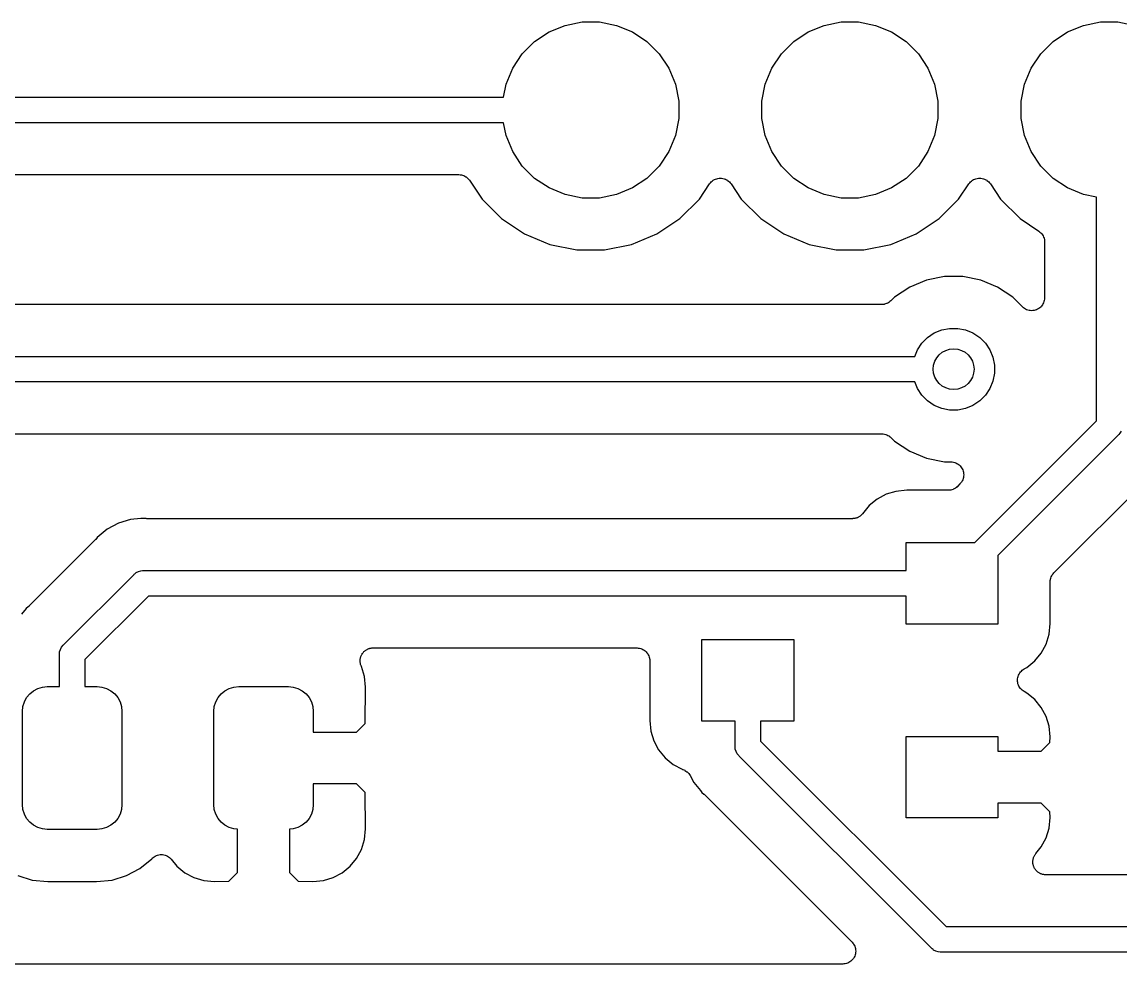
# Model space of a CAD drawing. Extents: x 0.71 to 5.18, y -2.29 to -0.62.
# Drawn here: x 1.9306 to 2.3542, y -2.2795 to -1.916 of the extents above; entities that cross this region are included whole.
import ezdxf

# ---------------------------------------------------------------- set-up
doc = ezdxf.new("R2010")
doc.units = 0
doc.header["$MEASUREMENT"] = 0
doc.layers.add('BLACK', color=7, linetype='CONTINUOUS')

msp = doc.modelspace()

# ---------------------------------------------------------------- linework, layer by layer
at = {"layer": 'BLACK', "linetype": 'CONTINUOUS'}
for p, q in [((2.13392, -1.91991), (2.1401, -1.91735)), ((2.1401, -1.91735), (2.14666, -1.91604)), ((2.14666, -1.91604), (2.15334, -1.91604)), ((2.15334, -1.91604), (2.1599, -1.91735)), ((2.1599, -1.91735), (2.16608, -1.91991)), ((2.23392, -1.91991), (2.2401, -1.91735)), ((2.2401, -1.91735), (2.24666, -1.91604)), ((2.24666, -1.91604), (2.25334, -1.91604)), ((2.25334, -1.91604), (2.2599, -1.91735)), ((2.2599, -1.91735), (2.26608, -1.91991)), ((2.33392, -1.91991), (2.3401, -1.91735)), ((2.3401, -1.91735), (2.34666, -1.91604)), ((2.34666, -1.91604), (2.35334, -1.91604)), ((2.35334, -1.91604), (2.3599, -1.91735)), ((2.12835, -1.92362), (2.13392, -1.91991)), ((2.16608, -1.91991), (2.17165, -1.92362)), ((2.22835, -1.92362), (2.23392, -1.91991)), ((2.26608, -1.91991), (2.27165, -1.92362)), ((2.32835, -1.92362), (2.33392, -1.91991)), ((2.12362, -1.92835), (2.12835, -1.92362)), ((2.17165, -1.92362), (2.17638, -1.92835)), ((2.22362, -1.92835), (2.22835, -1.92362)), ((2.27165, -1.92362), (2.27638, -1.92835)), ((2.32362, -1.92835), (2.32835, -1.92362)), ((2.11991, -1.93392), (2.12362, -1.92835)), ((2.17638, -1.92835), (2.18009, -1.93392)), ((2.21991, -1.93392), (2.22362, -1.92835)), ((2.27638, -1.92835), (2.28009, -1.93392)), ((2.31991, -1.93392), (2.32362, -1.92835)), ((2.11735, -1.9401), (2.11991, -1.93392)), ((2.18009, -1.93392), (2.18265, -1.9401)), ((2.21735, -1.9401), (2.21991, -1.93392)), ((2.28009, -1.93392), (2.28265, -1.9401)), ((2.31735, -1.9401), (2.31991, -1.93392)), ((2.11636, -1.94508), (2.11735, -1.9401)), ((2.18265, -1.9401), (2.18396, -1.94666)), ((2.21604, -1.94666), (2.21735, -1.9401)), ((2.28265, -1.9401), (2.28396, -1.94666)), ((2.31604, -1.94666), (2.31735, -1.9401)), ((1.84204, -1.94508), (2.11636, -1.94508)), ((2.18396, -1.94666), (2.18396, -1.95334)), ((2.21604, -1.95334), (2.21604, -1.94666)), ((2.28396, -1.94666), (2.28396, -1.95334)), ((2.31604, -1.95334), (2.31604, -1.94666)), ((2.11636, -1.95492), (1.84024, -1.95492)), ((2.11735, -1.9599), (2.11636, -1.95492)), ((2.18396, -1.95334), (2.18265, -1.9599)), ((2.21735, -1.9599), (2.21604, -1.95334)), ((2.28396, -1.95334), (2.28265, -1.9599)), ((2.31735, -1.9599), (2.31604, -1.95334)), ((2.11991, -1.96608), (2.11735, -1.9599)), ((2.18265, -1.9599), (2.18009, -1.96608)), ((2.21991, -1.96608), (2.21735, -1.9599)), ((2.28265, -1.9599), (2.28009, -1.96608)), ((2.31991, -1.96608), (2.31735, -1.9599)), ((2.12362, -1.97165), (2.11991, -1.96608)), ((2.18009, -1.96608), (2.17638, -1.97165)), ((2.22362, -1.97165), (2.21991, -1.96608)), ((2.28009, -1.96608), (2.27638, -1.97165)), ((2.32362, -1.97165), (2.31991, -1.96608)), ((2.12835, -1.97638), (2.12362, -1.97165)), ((2.17638, -1.97165), (2.17165, -1.97638)), ((2.22835, -1.97638), (2.22362, -1.97165)), ((2.27638, -1.97165), (2.27165, -1.97638)), ((2.32835, -1.97638), (2.32362, -1.97165)), ((1.84147, -1.97492), (2.09909, -1.97492)), ((2.09909, -1.97492), (2.09911, -1.97492)), ((2.09911, -1.97492), (2.09911, -1.97492)), ((2.09911, -1.97492), (2.09911, -1.97492)), ((2.09911, -1.97492), (2.09916, -1.97492)), ((2.09916, -1.97492), (2.09962, -1.97497)), ((2.09962, -1.97497), (2.10008, -1.97502)), ((2.10008, -1.97502), (2.1001, -1.97503)), ((2.1001, -1.97503), (2.10013, -1.97503)), ((2.10013, -1.97503), (2.10057, -1.97517)), ((2.10057, -1.97517), (2.10101, -1.97531)), ((2.10101, -1.97531), (2.10103, -1.97532)), ((2.10103, -1.97532), (2.10106, -1.97533)), ((2.10106, -1.97533), (2.10146, -1.97555)), ((2.10146, -1.97555), (2.10187, -1.97577)), ((2.10187, -1.97577), (2.10189, -1.97578)), ((2.10189, -1.97578), (2.10191, -1.9758)), ((2.10191, -1.9758), (2.10227, -1.97609)), ((2.10227, -1.97609), (2.10262, -1.97639)), ((2.10262, -1.97639), (2.10264, -1.97641)), ((2.10264, -1.97641), (2.10266, -1.97642)), ((2.10266, -1.97642), (2.10295, -1.97678)), ((2.10295, -1.97678), (2.10324, -1.97714)), ((2.10324, -1.97714), (2.10809, -1.9844)), ((2.13392, -1.98009), (2.12835, -1.97638)), ((2.17165, -1.97638), (2.16608, -1.98009)), ((2.19619, -1.97808), (2.19649, -1.97773)), ((2.19649, -1.97773), (2.1965, -1.97772)), ((2.1965, -1.97772), (2.19651, -1.97771)), ((2.19651, -1.97771), (2.19688, -1.97741)), ((2.19688, -1.97741), (2.19725, -1.97711)), ((2.19725, -1.97711), (2.19726, -1.97711)), ((2.19726, -1.97711), (2.19727, -1.9771)), ((2.19727, -1.9771), (2.19769, -1.97688)), ((2.19769, -1.97688), (2.19811, -1.97666)), ((2.19811, -1.97666), (2.19813, -1.97665)), ((2.19813, -1.97665), (2.19814, -1.97665)), ((2.19814, -1.97665), (2.19859, -1.97652)), ((2.19859, -1.97652), (2.19905, -1.97638)), ((2.19905, -1.97638), (2.19906, -1.97638)), ((2.19906, -1.97638), (2.19908, -1.97638)), ((2.19908, -1.97638), (2.19955, -1.97633)), ((2.19955, -1.97633), (2.20002, -1.97629)), ((2.20002, -1.97629), (2.20003, -1.97629)), ((2.20003, -1.97629), (2.20005, -1.97629)), ((2.20005, -1.97629), (2.20051, -1.97634)), ((2.20051, -1.97634), (2.20099, -1.97639)), ((2.20099, -1.97639), (2.20101, -1.97639)), ((2.20101, -1.97639), (2.20102, -1.97639)), ((2.20102, -1.97639), (2.20147, -1.97653)), ((2.20147, -1.97653), (2.20193, -1.97667)), ((2.20193, -1.97667), (2.20194, -1.97668)), ((2.20194, -1.97668), (2.20195, -1.97668)), ((2.20195, -1.97668), (2.20237, -1.97691)), ((2.20237, -1.97691), (2.20279, -1.97714)), ((2.20279, -1.97714), (2.2028, -1.97714)), ((2.2028, -1.97714), (2.20281, -1.97715)), ((2.20281, -1.97715), (2.20317, -1.97745)), ((2.20317, -1.97745), (2.20354, -1.97776)), ((2.20354, -1.97776), (2.20355, -1.97777)), ((2.20355, -1.97777), (2.20356, -1.97778)), ((2.20356, -1.97778), (2.20385, -1.97814)), ((2.23392, -1.98009), (2.22835, -1.97638)), ((2.27165, -1.97638), (2.26608, -1.98009)), ((2.29619, -1.97808), (2.29649, -1.97773)), ((2.29649, -1.97773), (2.2965, -1.97772)), ((2.2965, -1.97772), (2.29651, -1.97771)), ((2.29651, -1.97771), (2.29688, -1.97741)), ((2.29688, -1.97741), (2.29725, -1.97711)), ((2.29725, -1.97711), (2.29726, -1.97711)), ((2.29726, -1.97711), (2.29727, -1.9771)), ((2.29727, -1.9771), (2.29769, -1.97688)), ((2.29769, -1.97688), (2.29811, -1.97666)), ((2.29811, -1.97666), (2.29813, -1.97665)), ((2.29813, -1.97665), (2.29814, -1.97665)), ((2.29814, -1.97665), (2.29859, -1.97652)), ((2.29859, -1.97652), (2.29905, -1.97638)), ((2.29905, -1.97638), (2.29906, -1.97638)), ((2.29906, -1.97638), (2.29908, -1.97638)), ((2.29908, -1.97638), (2.29955, -1.97633)), ((2.29955, -1.97633), (2.30002, -1.97629)), ((2.30002, -1.97629), (2.30003, -1.97629)), ((2.30003, -1.97629), (2.30005, -1.97629)), ((2.30005, -1.97629), (2.30051, -1.97634)), ((2.30051, -1.97634), (2.30099, -1.97639)), ((2.30099, -1.97639), (2.30101, -1.97639)), ((2.30101, -1.97639), (2.30102, -1.97639)), ((2.30102, -1.97639), (2.30147, -1.97653)), ((2.30147, -1.97653), (2.30193, -1.97667)), ((2.30193, -1.97667), (2.30194, -1.97668)), ((2.30194, -1.97668), (2.30195, -1.97668)), ((2.30195, -1.97668), (2.30237, -1.97691)), ((2.30237, -1.97691), (2.30279, -1.97714)), ((2.30279, -1.97714), (2.3028, -1.97714)), ((2.3028, -1.97714), (2.30281, -1.97715)), ((2.30281, -1.97715), (2.30317, -1.97745)), ((2.30317, -1.97745), (2.30354, -1.97776)), ((2.30354, -1.97776), (2.30355, -1.97777)), ((2.30355, -1.97777), (2.30356, -1.97778)), ((2.30356, -1.97778), (2.30385, -1.97814)), ((2.33392, -1.98009), (2.32835, -1.97638)), ((2.1401, -1.98265), (2.13392, -1.98009)), ((2.16608, -1.98009), (2.1599, -1.98265)), ((2.19191, -1.9844), (2.19584, -1.97851)), ((2.19584, -1.97851), (2.19587, -1.97848)), ((2.19587, -1.97847), (2.19588, -1.97845)), ((2.19587, -1.97848), (2.19587, -1.97847)), ((2.19587, -1.97847), (2.19587, -1.97847)), ((2.19588, -1.97845), (2.19619, -1.97808)), ((2.20385, -1.97814), (2.20416, -1.97851)), ((2.20416, -1.97851), (2.20809, -1.9844)), ((2.2401, -1.98265), (2.23392, -1.98009)), ((2.26608, -1.98009), (2.2599, -1.98265)), ((2.29191, -1.9844), (2.29584, -1.97851)), ((2.29584, -1.97851), (2.29587, -1.97848)), ((2.29587, -1.97847), (2.29588, -1.97845)), ((2.29587, -1.97848), (2.29587, -1.97847)), ((2.29587, -1.97847), (2.29587, -1.97847)), ((2.29588, -1.97845), (2.29619, -1.97808)), ((2.30385, -1.97814), (2.30416, -1.97851)), ((2.30416, -1.97851), (2.30809, -1.9844)), ((2.3401, -1.98265), (2.33392, -1.98009)), ((2.10809, -1.9844), (2.1156, -1.99191)), ((2.14666, -1.98396), (2.1401, -1.98265)), ((2.15334, -1.98396), (2.14666, -1.98396)), ((2.1599, -1.98265), (2.15334, -1.98396)), ((2.1844, -1.99191), (2.19191, -1.9844)), ((2.20809, -1.9844), (2.2156, -1.99191)), ((2.24666, -1.98396), (2.2401, -1.98265)), ((2.25334, -1.98396), (2.24666, -1.98396)), ((2.2599, -1.98265), (2.25334, -1.98396)), ((2.2844, -1.99191), (2.29191, -1.9844)), ((2.30809, -1.9844), (2.3156, -1.99191)), ((2.34508, -1.98364), (2.3401, -1.98265)), ((2.34508, -2.06993), (2.34508, -1.98364)), ((2.1156, -1.99191), (2.12444, -1.99782)), ((2.17556, -1.99782), (2.1844, -1.99191)), ((2.2156, -1.99191), (2.22444, -1.99782)), ((2.27556, -1.99782), (2.2844, -1.99191)), ((2.3156, -1.99191), (2.32286, -1.99676)), ((2.12444, -1.99782), (2.13426, -2.00188)), ((2.16574, -2.00188), (2.17556, -1.99782)), ((2.22444, -1.99782), (2.23426, -2.00188)), ((2.26574, -2.00188), (2.27556, -1.99782)), ((2.32286, -1.99676), (2.32287, -1.99677)), ((2.32287, -1.99677), (2.32287, -1.99677)), ((2.32287, -1.99677), (2.32288, -1.99677)), ((2.32288, -1.99677), (2.32291, -1.9968)), ((2.32291, -1.9968), (2.32327, -1.9971)), ((2.32327, -1.9971), (2.32363, -1.99739)), ((2.32363, -1.99739), (2.32364, -1.99741)), ((2.32364, -1.99741), (2.32366, -1.99742)), ((2.32366, -1.99742), (2.32395, -1.99779)), ((2.32395, -1.99779), (2.32424, -1.99815)), ((2.32424, -1.99815), (2.32425, -1.99817)), ((2.32425, -1.99817), (2.32427, -1.99819)), ((2.32427, -1.99819), (2.32448, -1.9986)), ((2.32448, -1.9986), (2.3247, -1.99901)), ((2.3247, -1.99901), (2.32471, -1.99903)), ((2.32471, -1.99903), (2.32472, -1.99905)), ((2.32472, -1.99905), (2.32485, -1.9995)), ((2.13426, -2.00188), (2.14469, -2.00396)), ((2.15531, -2.00396), (2.16574, -2.00188)), ((2.23426, -2.00188), (2.24469, -2.00396)), ((2.25531, -2.00396), (2.26574, -2.00188)), ((2.32485, -1.9995), (2.32498, -1.99994)), ((2.32498, -1.99994), (2.32499, -1.99997)), ((2.32499, -1.99997), (2.32499, -1.99999)), ((2.32499, -1.99999), (2.32503, -2.00046)), ((2.32503, -2.00046), (2.32508, -2.00091)), ((2.32508, -2.00091), (2.32508, -2.02245)), ((2.14469, -2.00396), (2.15531, -2.00396)), ((2.24469, -2.00396), (2.25531, -2.00396)), ((2.27957, -2.01563), (2.27307, -2.01832)), ((2.28648, -2.01425), (2.27957, -2.01563)), ((2.29352, -2.01425), (2.28648, -2.01425)), ((2.30043, -2.01563), (2.29352, -2.01425)), ((2.30693, -2.01832), (2.30043, -2.01563)), ((2.27307, -2.01832), (2.26721, -2.02223)), ((2.31279, -2.02223), (2.30693, -2.01832)), ((2.26461, -2.02448), (2.2642, -2.0247)), ((2.26502, -2.02427), (2.26461, -2.02448)), ((2.26504, -2.02426), (2.26502, -2.02427)), ((2.26506, -2.02424), (2.26504, -2.02426)), ((2.26542, -2.02395), (2.26506, -2.02424)), ((2.26578, -2.02366), (2.26542, -2.02395)), ((2.26582, -2.02363), (2.26578, -2.02366)), ((2.26583, -2.02361), (2.26582, -2.02363)), ((2.26582, -2.02363), (2.26582, -2.02363)), ((2.26582, -2.02363), (2.26582, -2.02363)), ((2.26721, -2.02223), (2.26583, -2.02361)), ((2.31654, -2.02599), (2.31279, -2.02223)), ((2.32467, -2.02442), (2.32444, -2.02485)), ((2.32468, -2.02441), (2.32467, -2.02442)), ((2.32482, -2.02395), (2.32468, -2.02441)), ((2.32468, -2.02441), (2.32468, -2.02441)), ((2.32497, -2.02349), (2.32482, -2.02395)), ((2.32502, -2.023), (2.32497, -2.02347)), ((2.32497, -2.02347), (2.32497, -2.02348)), ((2.32497, -2.02348), (2.32497, -2.02349)), ((2.32508, -2.02252), (2.32502, -2.023)), ((2.32508, -2.02245), (2.32508, -2.0225)), ((2.32508, -2.0225), (2.32508, -2.0225)), ((2.32508, -2.0225), (2.32508, -2.02251)), ((2.32508, -2.02251), (2.32508, -2.02252)), ((2.26229, -2.02508), (1.91589, -2.02508)), ((2.26275, -2.02503), (2.26229, -2.02508)), ((2.26321, -2.02499), (2.26275, -2.02503)), ((2.26324, -2.02499), (2.26321, -2.02499)), ((2.26327, -2.02498), (2.26324, -2.02499)), ((2.26371, -2.02485), (2.26327, -2.02498)), ((2.26415, -2.02472), (2.26371, -2.02485)), ((2.26418, -2.02471), (2.26415, -2.02472)), ((2.2642, -2.0247), (2.26418, -2.02471)), ((2.31691, -2.02629), (2.31654, -2.02599)), ((2.31728, -2.0266), (2.31691, -2.02629)), ((2.31729, -2.0266), (2.31728, -2.0266)), ((2.3173, -2.02661), (2.31729, -2.0266)), ((2.31771, -2.02683), (2.3173, -2.02661)), ((2.31814, -2.02706), (2.31771, -2.02683)), ((2.31815, -2.02706), (2.31814, -2.02706)), ((2.31816, -2.02707), (2.31815, -2.02706)), ((2.31861, -2.02721), (2.31816, -2.02707)), ((2.31907, -2.02735), (2.31861, -2.02721)), ((2.31908, -2.02735), (2.31907, -2.02735)), ((2.31909, -2.02735), (2.31908, -2.02735)), ((2.31956, -2.0274), (2.31909, -2.02735)), ((2.32004, -2.02745), (2.31956, -2.0274)), ((2.32005, -2.02745), (2.32004, -2.02745)), ((2.32006, -2.02745), (2.32005, -2.02745)), ((2.32054, -2.02741), (2.32006, -2.02745)), ((2.32102, -2.02736), (2.32054, -2.02741)), ((2.32103, -2.02736), (2.32102, -2.02736)), ((2.32102, -2.02736), (2.32102, -2.02736)), ((2.32149, -2.02722), (2.32103, -2.02736)), ((2.32195, -2.02709), (2.32149, -2.02722)), ((2.32196, -2.02708), (2.32195, -2.02709)), ((2.32197, -2.02708), (2.32196, -2.02708)), ((2.32239, -2.02686), (2.32197, -2.02708)), ((2.32282, -2.02664), (2.32239, -2.02686)), ((2.32283, -2.02663), (2.32282, -2.02663)), ((2.32282, -2.02663), (2.32282, -2.02664)), ((2.3232, -2.02633), (2.32283, -2.02663)), ((2.32358, -2.02602), (2.3232, -2.02633)), ((2.32359, -2.02601), (2.32358, -2.02602)), ((2.32358, -2.02602), (2.32358, -2.02602)), ((2.32389, -2.02565), (2.32359, -2.02601)), ((2.3242, -2.02528), (2.32389, -2.02565)), ((2.32421, -2.02527), (2.3242, -2.02528)), ((2.32444, -2.02485), (2.32421, -2.02526)), ((2.32421, -2.02526), (2.32421, -2.02527)), ((2.27996, -2.03777), (2.28254, -2.03604)), ((2.28254, -2.03604), (2.28541, -2.03486)), ((2.28541, -2.03486), (2.28845, -2.03425)), ((2.28845, -2.03425), (2.29155, -2.03425)), ((2.29155, -2.03425), (2.29459, -2.03486)), ((2.29459, -2.03486), (2.29746, -2.03604)), ((2.29746, -2.03604), (2.30004, -2.03777)), ((2.27604, -2.04254), (2.27777, -2.03996)), ((2.27777, -2.03996), (2.27996, -2.03777)), ((2.30004, -2.03777), (2.30223, -2.03996)), ((2.30223, -2.03996), (2.30396, -2.04254)), ((1.89301, -2.04508), (2.27499, -2.04508)), ((2.27499, -2.04508), (2.27604, -2.04254)), ((2.30396, -2.04254), (2.30514, -2.04541)), ((2.30514, -2.04541), (2.30575, -2.04845)), ((2.30575, -2.04845), (2.30575, -2.05155)), ((2.30575, -2.05155), (2.30514, -2.05459)), ((2.27499, -2.05492), (1.89301, -2.05492)), ((2.27604, -2.05746), (2.27499, -2.05492)), ((2.27777, -2.06004), (2.27604, -2.05746)), ((2.30396, -2.05746), (2.30223, -2.06004)), ((2.30514, -2.05459), (2.30396, -2.05746)), ((2.27996, -2.06223), (2.27777, -2.06004)), ((2.28254, -2.06396), (2.27996, -2.06223)), ((2.30004, -2.06223), (2.29746, -2.06396)), ((2.30223, -2.06004), (2.30004, -2.06223)), ((2.28541, -2.06514), (2.28254, -2.06396)), ((2.28845, -2.06575), (2.28541, -2.06514)), ((2.29155, -2.06575), (2.28845, -2.06575)), ((2.29459, -2.06514), (2.29155, -2.06575)), ((2.29746, -2.06396), (2.29459, -2.06514)), ((2.29816, -2.11685), (2.34508, -2.06993)), ((1.91589, -2.07492), (2.26229, -2.07492)), ((2.26229, -2.07492), (2.26231, -2.07492)), ((2.26231, -2.07492), (2.26231, -2.07492)), ((2.26231, -2.07492), (2.26231, -2.07492)), ((2.26231, -2.07492), (2.26236, -2.07492)), ((2.26236, -2.07492), (2.26282, -2.07497)), ((2.26282, -2.07497), (2.26328, -2.07502)), ((2.26328, -2.07502), (2.26331, -2.07503)), ((2.26331, -2.07503), (2.26333, -2.07503)), ((2.26333, -2.07503), (2.26378, -2.07517)), ((2.26378, -2.07517), (2.26422, -2.07531)), ((2.26422, -2.07531), (2.26424, -2.07532)), ((2.26424, -2.07532), (2.26426, -2.07533)), ((2.26426, -2.07533), (2.26467, -2.07555)), ((2.35371, -2.07521), (2.3535, -2.07547)), ((2.35411, -2.07472), (2.35371, -2.07521)), ((2.35457, -2.07386), (2.35411, -2.07472)), ((2.26467, -2.07555), (2.26508, -2.07577)), ((2.26508, -2.07577), (2.2651, -2.07578)), ((2.2651, -2.07578), (2.26512, -2.0758)), ((2.26512, -2.0758), (2.26547, -2.07609)), ((2.26547, -2.07609), (2.26583, -2.07639)), ((2.26583, -2.07639), (2.26721, -2.07777)), ((2.26721, -2.07777), (2.27307, -2.08168)), ((2.35331, -2.07562), (2.30709, -2.12184)), ((2.3535, -2.07547), (2.35331, -2.07562)), ((2.27307, -2.08168), (2.27957, -2.08437)), ((2.27957, -2.08437), (2.28648, -2.08575)), ((2.28648, -2.08575), (2.28891, -2.08575)), ((2.28891, -2.08575), (2.28896, -2.08575)), ((2.28896, -2.08575), (2.28896, -2.08575)), ((2.28896, -2.08575), (2.28896, -2.08575)), ((2.28896, -2.08575), (2.28898, -2.08575)), ((2.28898, -2.08575), (2.28945, -2.0858)), ((2.28945, -2.0858), (2.28993, -2.08585)), ((2.28993, -2.08585), (2.28994, -2.08586)), ((2.28994, -2.08586), (2.28995, -2.08586)), ((2.28995, -2.08586), (2.2904, -2.086)), ((2.2904, -2.086), (2.29086, -2.08615)), ((2.29086, -2.08615), (2.29087, -2.08615)), ((2.29087, -2.08615), (2.29088, -2.08615)), ((2.29088, -2.08615), (2.29129, -2.08638)), ((2.29129, -2.08638), (2.29172, -2.08661)), ((2.29172, -2.08661), (2.29172, -2.08662)), ((2.29172, -2.08662), (2.29173, -2.08662)), ((2.29173, -2.08662), (2.29209, -2.08693)), ((2.29209, -2.08693), (2.29247, -2.08724)), ((2.29247, -2.08724), (2.29247, -2.08724)), ((2.29247, -2.08724), (2.29248, -2.08725)), ((2.29248, -2.08725), (2.29277, -2.08762)), ((2.29277, -2.08762), (2.29308, -2.088)), ((2.29308, -2.088), (2.29308, -2.088)), ((2.29308, -2.088), (2.29309, -2.08801)), ((2.29309, -2.08801), (2.29331, -2.08843)), ((2.29331, -2.08843), (2.29353, -2.08886)), ((2.29366, -2.0922), (2.29352, -2.09267)), ((2.29353, -2.08886), (2.29354, -2.08887)), ((2.29354, -2.08887), (2.29354, -2.08887)), ((2.29354, -2.08887), (2.29367, -2.08932)), ((2.2938, -2.09175), (2.29366, -2.0922)), ((2.29367, -2.08932), (2.29381, -2.08979)), ((2.29381, -2.09174), (2.2938, -2.09174)), ((2.2938, -2.09174), (2.2938, -2.09175)), ((2.29381, -2.08979), (2.29381, -2.0898)), ((2.29381, -2.0898), (2.29382, -2.08981)), ((2.29386, -2.09125), (2.29381, -2.09174)), ((2.29382, -2.08981), (2.29386, -2.09028)), ((2.29386, -2.09028), (2.29391, -2.09077)), ((2.29391, -2.09078), (2.29386, -2.09125)), ((2.29391, -2.09077), (2.2939, -2.09077)), ((2.2939, -2.09077), (2.29391, -2.09078)), ((2.32867, -2.12854), (2.36658, -2.09063)), ((2.28934, -2.0965), (2.2889, -2.09663)), ((2.28978, -2.09637), (2.28934, -2.0965)), ((2.2898, -2.09636), (2.28978, -2.09637)), ((2.28983, -2.09635), (2.2898, -2.09636)), ((2.29024, -2.09614), (2.28983, -2.09635)), ((2.29065, -2.09592), (2.29024, -2.09614)), ((2.29067, -2.09591), (2.29065, -2.09592)), ((2.29069, -2.09589), (2.29067, -2.09591)), ((2.29105, -2.0956), (2.29069, -2.09589)), ((2.29141, -2.09531), (2.29105, -2.0956)), ((2.29145, -2.09528), (2.29141, -2.09531)), ((2.29146, -2.09526), (2.29145, -2.09528)), ((2.29145, -2.09528), (2.29145, -2.09528)), ((2.29145, -2.09528), (2.29145, -2.09528)), ((2.29244, -2.09428), (2.29146, -2.09526)), ((2.29275, -2.09391), (2.29244, -2.09428)), ((2.29305, -2.09354), (2.29275, -2.09391)), ((2.29306, -2.09353), (2.29305, -2.09354)), ((2.29305, -2.09354), (2.29305, -2.09354)), ((2.29329, -2.09311), (2.29306, -2.09353)), ((2.29351, -2.09269), (2.29329, -2.09311)), ((2.29352, -2.09268), (2.29351, -2.09269)), ((2.29352, -2.09267), (2.29352, -2.09268)), ((2.26049, -2.10014), (2.25744, -2.10264)), ((2.26396, -2.09828), (2.26049, -2.10014)), ((2.26773, -2.09714), (2.26396, -2.09828)), ((2.2719, -2.09673), (2.26773, -2.09714)), ((2.28792, -2.09673), (2.2719, -2.09673)), ((2.28838, -2.09668), (2.28792, -2.09673)), ((2.28884, -2.09664), (2.28838, -2.09668)), ((2.28887, -2.09664), (2.28884, -2.09664)), ((2.2889, -2.09663), (2.28887, -2.09664)), ((2.25744, -2.10264), (2.25481, -2.10585)), ((1.97252, -2.10804), (1.96782, -2.10946)), ((1.97641, -2.10765), (1.97252, -2.10804)), ((1.97642, -2.10765), (1.97641, -2.10765)), ((1.9774, -2.10756), (1.97642, -2.10765)), ((1.97838, -2.10765), (1.9774, -2.10756)), ((1.97859, -2.10765), (1.97838, -2.10765)), ((1.9788, -2.10768), (1.97859, -2.10765)), ((1.97887, -2.10768), (1.9788, -2.10768)), ((2.25094, -2.10768), (1.97887, -2.10768)), ((2.25116, -2.10766), (2.25094, -2.10768)), ((2.25138, -2.10766), (2.25116, -2.10766)), ((2.25165, -2.10761), (2.25138, -2.10766)), ((2.25192, -2.10758), (2.25165, -2.10761)), ((2.25213, -2.10752), (2.25192, -2.10758)), ((2.25234, -2.10748), (2.25213, -2.10752)), ((2.25259, -2.10738), (2.25234, -2.10748)), ((2.25285, -2.1073), (2.25259, -2.10738)), ((2.25304, -2.1072), (2.25285, -2.1073)), ((2.25325, -2.10712), (2.25304, -2.1072)), ((2.25347, -2.10697), (2.25325, -2.10712)), ((2.25371, -2.10684), (2.25347, -2.10697)), ((2.25388, -2.1067), (2.25371, -2.10684)), ((2.25407, -2.10658), (2.25388, -2.1067)), ((2.25426, -2.1064), (2.25407, -2.10658)), ((2.25447, -2.10622), (2.25426, -2.1064)), ((2.25461, -2.10606), (2.25447, -2.10622)), ((2.25476, -2.1059), (2.25461, -2.10606)), ((2.25481, -2.10585), (2.25476, -2.1059)), ((1.96349, -2.11178), (1.95969, -2.11489)), ((1.96782, -2.10946), (1.96349, -2.11178)), ((1.95874, -2.11602), (1.93342, -2.14134)), ((1.95887, -2.11585), (1.95874, -2.11602)), ((1.95903, -2.11571), (1.95887, -2.11585)), ((1.95907, -2.11565), (1.95903, -2.11571)), ((1.95969, -2.11489), (1.95907, -2.11565)), ((2.27165, -2.12768), (2.27165, -2.11685)), ((2.27165, -2.11685), (2.29816, -2.11685)), ((2.30709, -2.12184), (2.30709, -2.14835)), ((1.94669, -2.15635), (1.97375, -2.12929)), ((1.97375, -2.12929), (1.9739, -2.1291)), ((1.9739, -2.1291), (1.97412, -2.12893)), ((1.97412, -2.12893), (1.97465, -2.12849)), ((1.97465, -2.12849), (1.97551, -2.12803)), ((1.97551, -2.12803), (1.97552, -2.12803)), ((1.97552, -2.12803), (1.97644, -2.12775)), ((1.97644, -2.12775), (1.97716, -2.12768)), ((1.97716, -2.12768), (1.9774, -2.12765)), ((1.97716, -2.12768), (1.97716, -2.12768)), ((1.9774, -2.12765), (1.97764, -2.12768)), ((1.97764, -2.12768), (2.27165, -2.12768)), ((2.32746, -2.13059), (2.32759, -2.13015)), ((2.32759, -2.13015), (2.3276, -2.13013)), ((2.3276, -2.13013), (2.32761, -2.13011)), ((2.32761, -2.13011), (2.32784, -2.1297)), ((2.32784, -2.1297), (2.32805, -2.12929)), ((2.32805, -2.12929), (2.32807, -2.12927)), ((2.32807, -2.12927), (2.32808, -2.12925)), ((2.32808, -2.12925), (2.32838, -2.1289)), ((2.32838, -2.1289), (2.32867, -2.12854)), ((2.32721, -2.13201), (2.32726, -2.13155)), ((2.32721, -2.13206), (2.32721, -2.13201)), ((2.32721, -2.13208), (2.32721, -2.13206)), ((2.32721, -2.13206), (2.32721, -2.13206)), ((2.32721, -2.13206), (2.32721, -2.13206)), ((2.32721, -2.1481), (2.32721, -2.13208)), ((2.32726, -2.13155), (2.32731, -2.13109)), ((2.32731, -2.13106), (2.32732, -2.13104)), ((2.32731, -2.13109), (2.32731, -2.13106)), ((2.32732, -2.13104), (2.32746, -2.13059)), ((1.97944, -2.13752), (1.95492, -2.16204)), ((2.27165, -2.13752), (1.97944, -2.13752)), ((2.27165, -2.14835), (2.27165, -2.13752)), ((1.93229, -2.14229), (1.93043, -2.14456)), ((1.93305, -2.14167), (1.93229, -2.14229)), ((1.9332, -2.14152), (1.93305, -2.14167)), ((1.93337, -2.14139), (1.9332, -2.14152)), ((1.93342, -2.14134), (1.93337, -2.14139)), ((2.30709, -2.14835), (2.27165, -2.14835)), ((2.3268, -2.15227), (2.32721, -2.1481)), ((2.19291, -2.18575), (2.19291, -2.15425)), ((2.19291, -2.15425), (2.22835, -2.15425)), ((2.22835, -2.15425), (2.22835, -2.18575)), ((2.32565, -2.15604), (2.3268, -2.15227)), ((1.94505, -2.16), (1.94508, -2.15976)), ((1.94508, -2.16024), (1.94505, -2.16)), ((1.94508, -2.15976), (1.94515, -2.15904)), ((1.94508, -2.15976), (1.94508, -2.15976)), ((1.94515, -2.15904), (1.94543, -2.15811)), ((1.94543, -2.15811), (1.94589, -2.15725)), ((1.94589, -2.15725), (1.9465, -2.1565)), ((1.9465, -2.1565), (1.94669, -2.15635)), ((2.06157, -2.16036), (2.06167, -2.16012)), ((2.06167, -2.16012), (2.0618, -2.15993)), ((2.0618, -2.15993), (2.06191, -2.15972)), ((2.06191, -2.15972), (2.06207, -2.15953)), ((2.06207, -2.15953), (2.06222, -2.15931)), ((2.06222, -2.15931), (2.06238, -2.15915)), ((2.06238, -2.15915), (2.06253, -2.15897)), ((2.06253, -2.15897), (2.06273, -2.15881)), ((2.06273, -2.15881), (2.06291, -2.15863)), ((2.06291, -2.15863), (2.06311, -2.1585)), ((2.06311, -2.1585), (2.06329, -2.15836)), ((2.06329, -2.15836), (2.06352, -2.15823)), ((2.06352, -2.15823), (2.06373, -2.15809)), ((2.06373, -2.15809), (2.06395, -2.15801)), ((2.06395, -2.15801), (2.06415, -2.1579)), ((2.06415, -2.1579), (2.0644, -2.15782)), ((2.0644, -2.15782), (2.06463, -2.15773)), ((2.06463, -2.15773), (2.06486, -2.15768)), ((2.06486, -2.15768), (2.06508, -2.15761)), ((2.06508, -2.15761), (2.06534, -2.15759)), ((2.06534, -2.15759), (2.06559, -2.15754)), ((2.06559, -2.15754), (2.06582, -2.15754)), ((2.06582, -2.15754), (2.06606, -2.15752)), ((2.06606, -2.15752), (2.16779, -2.15752)), ((2.16779, -2.15752), (2.16783, -2.15752)), ((2.16783, -2.15752), (2.16783, -2.15752)), ((2.16783, -2.15752), (2.16783, -2.15752)), ((2.16783, -2.15752), (2.16786, -2.15752)), ((2.16786, -2.15752), (2.16833, -2.15757)), ((2.16833, -2.15757), (2.1688, -2.15762)), ((2.1688, -2.15762), (2.16881, -2.15763)), ((2.16881, -2.15763), (2.16883, -2.15763)), ((2.16883, -2.15763), (2.16928, -2.15777)), ((2.16928, -2.15777), (2.16973, -2.15791)), ((2.16973, -2.15791), (2.16975, -2.15792)), ((2.16975, -2.15792), (2.16976, -2.15792)), ((2.16976, -2.15792), (2.17017, -2.15815)), ((2.17017, -2.15815), (2.17059, -2.15837)), ((2.17059, -2.15837), (2.1706, -2.15839)), ((2.1706, -2.15839), (2.17062, -2.15839)), ((2.17062, -2.15839), (2.17098, -2.1587)), ((2.17098, -2.1587), (2.17134, -2.159)), ((2.17134, -2.159), (2.17135, -2.15901)), ((2.17135, -2.15901), (2.17136, -2.15902)), ((2.17136, -2.15902), (2.17166, -2.15939)), ((2.17166, -2.15939), (2.17196, -2.15975)), ((2.17196, -2.15975), (2.17197, -2.15977)), ((2.17197, -2.15977), (2.17198, -2.15978)), ((2.17198, -2.15978), (2.17219, -2.1602)), ((2.3213, -2.16256), (2.3238, -2.15951)), ((2.3238, -2.15951), (2.32565, -2.15604)), ((1.94508, -2.17244), (1.94508, -2.16024)), ((1.95492, -2.16204), (1.95492, -2.17244)), ((2.06106, -2.16248), (2.06108, -2.16223)), ((2.06108, -2.16272), (2.06106, -2.16248)), ((2.06107, -2.16295), (2.06108, -2.16272)), ((2.06112, -2.1632), (2.06107, -2.16295)), ((2.06108, -2.16223), (2.06109, -2.16197)), ((2.06109, -2.16197), (2.06113, -2.16175)), ((2.06114, -2.16346), (2.06112, -2.1632)), ((2.06113, -2.16175), (2.06116, -2.16151)), ((2.06121, -2.16368), (2.06114, -2.16346)), ((2.06116, -2.16151), (2.06123, -2.16127)), ((2.06125, -2.16391), (2.06121, -2.16368)), ((2.06123, -2.16127), (2.06129, -2.16102)), ((2.06135, -2.16415), (2.06125, -2.16391)), ((2.06129, -2.16102), (2.06138, -2.1608)), ((2.06142, -2.16439), (2.06135, -2.16415)), ((2.06138, -2.1608), (2.06145, -2.16058)), ((2.06153, -2.1646), (2.06142, -2.16439)), ((2.06145, -2.16058), (2.06157, -2.16036)), ((2.17219, -2.1602), (2.17242, -2.16061)), ((2.17242, -2.16061), (2.17242, -2.16063)), ((2.17242, -2.16063), (2.17243, -2.16065)), ((2.17243, -2.16065), (2.17256, -2.1611)), ((2.17256, -2.1611), (2.1727, -2.16155)), ((2.1727, -2.16155), (2.1727, -2.16157)), ((2.1727, -2.16157), (2.1727, -2.16158)), ((2.1727, -2.16158), (2.17275, -2.16205)), ((2.17275, -2.16205), (2.17279, -2.16252)), ((2.17279, -2.16252), (2.17279, -2.1855)), ((2.31825, -2.16506), (2.3213, -2.16256)), ((2.06155, -2.16465), (2.06153, -2.1646)), ((2.06272, -2.16852), (2.06155, -2.16465)), ((2.06313, -2.17267), (2.06272, -2.16852)), ((2.31473, -2.169), (2.31483, -2.16853)), ((2.31483, -2.16852), (2.31484, -2.16851)), ((2.31483, -2.16853), (2.31483, -2.16852)), ((2.31484, -2.16851), (2.31502, -2.16807)), ((2.31502, -2.16807), (2.31521, -2.16763)), ((2.31521, -2.16762), (2.31522, -2.16761)), ((2.31521, -2.16763), (2.31521, -2.16762)), ((2.31522, -2.16761), (2.31549, -2.16721)), ((2.31549, -2.16721), (2.31575, -2.16682)), ((2.31575, -2.16682), (2.31576, -2.16681)), ((2.31576, -2.1668), (2.31611, -2.16647)), ((2.31576, -2.16681), (2.31576, -2.1668)), ((2.31611, -2.16647), (2.31644, -2.16613)), ((2.31644, -2.16613), (2.31645, -2.16613)), ((2.31645, -2.16613), (2.31646, -2.16612)), ((2.31646, -2.16612), (2.31685, -2.16586)), ((2.31685, -2.16586), (2.31725, -2.16559)), ((2.31725, -2.16559), (2.31825, -2.16506)), ((1.93673, -2.17317), (1.93853, -2.17263)), ((1.93853, -2.17263), (1.9404, -2.17244)), ((1.9404, -2.17244), (1.94508, -2.17244)), ((1.95492, -2.17244), (1.9596, -2.17244)), ((1.9596, -2.17244), (1.96147, -2.17263)), ((1.96147, -2.17263), (1.96327, -2.17317)), ((2.01055, -2.17317), (2.01235, -2.17263)), ((2.01235, -2.17263), (2.01422, -2.17244)), ((2.01422, -2.17244), (2.03342, -2.17244)), ((2.03342, -2.17244), (2.03529, -2.17263)), ((2.03529, -2.17263), (2.03709, -2.17317)), ((2.06303, -2.18666), (2.06313, -2.17267)), ((2.31463, -2.16997), (2.31464, -2.16949)), ((2.31463, -2.17044), (2.31463, -2.16997)), ((2.31463, -2.17045), (2.31463, -2.17044)), ((2.31463, -2.17046), (2.31463, -2.17045)), ((2.31472, -2.17093), (2.31463, -2.17046)), ((2.31464, -2.16947), (2.31473, -2.169)), ((2.31464, -2.16948), (2.31464, -2.16947)), ((2.31464, -2.16949), (2.31464, -2.16948)), ((2.31481, -2.1714), (2.31472, -2.17093)), ((2.31481, -2.17141), (2.31481, -2.1714)), ((2.31482, -2.17142), (2.31481, -2.17141)), ((2.315, -2.17187), (2.31482, -2.17142)), ((2.31517, -2.17231), (2.315, -2.17187)), ((2.31518, -2.17232), (2.31517, -2.17231)), ((2.31518, -2.17233), (2.31518, -2.17232)), ((2.31545, -2.17273), (2.31518, -2.17233)), ((2.31571, -2.17312), (2.31545, -2.17273)), ((1.93154, -2.17836), (1.93242, -2.17671)), ((1.93242, -2.17671), (1.93362, -2.17525)), ((1.93362, -2.17525), (1.93507, -2.17406)), ((1.93507, -2.17406), (1.93673, -2.17317)), ((1.96327, -2.17317), (1.96493, -2.17406)), ((1.96493, -2.17406), (1.96638, -2.17525)), ((1.96638, -2.17525), (1.96758, -2.17671)), ((1.96758, -2.17671), (1.96846, -2.17836)), ((2.00536, -2.17836), (2.00624, -2.17671)), ((2.00624, -2.17671), (2.00744, -2.17525)), ((2.00744, -2.17525), (2.00889, -2.17406)), ((2.00889, -2.17406), (2.01055, -2.17317)), ((2.03709, -2.17317), (2.03875, -2.17406)), ((2.03875, -2.17406), (2.0402, -2.17525)), ((2.0402, -2.17525), (2.04139, -2.17671)), ((2.04139, -2.17671), (2.04228, -2.17836)), ((2.31571, -2.17313), (2.31571, -2.17312)), ((2.31572, -2.17314), (2.31571, -2.17313)), ((2.31605, -2.17348), (2.31572, -2.17314)), ((2.31639, -2.17382), (2.31605, -2.17348)), ((2.3164, -2.17383), (2.31639, -2.17382)), ((2.3164, -2.17384), (2.3164, -2.17383)), ((2.3168, -2.17411), (2.3164, -2.17384)), ((2.31719, -2.17438), (2.3168, -2.17411)), ((2.31721, -2.17439), (2.31719, -2.17438)), ((2.31725, -2.17441), (2.31721, -2.17439)), ((2.31721, -2.17439), (2.31721, -2.17439)), ((2.31721, -2.17439), (2.31721, -2.17439)), ((2.31825, -2.17494), (2.31725, -2.17441)), ((2.3213, -2.17744), (2.31825, -2.17494)), ((1.93081, -2.18204), (1.93099, -2.18017)), ((1.93099, -2.18017), (1.93154, -2.17836)), ((1.96846, -2.17836), (1.96901, -2.18017)), ((1.96901, -2.18017), (1.96919, -2.18204)), ((2.00463, -2.18204), (2.00481, -2.18017)), ((2.00481, -2.18017), (2.00536, -2.17836)), ((2.04228, -2.17836), (2.04283, -2.18017)), ((2.04283, -2.18017), (2.04301, -2.18204)), ((2.3238, -2.18049), (2.3213, -2.17744)), ((2.32565, -2.18396), (2.3238, -2.18049)), ((1.93081, -2.21796), (1.93081, -2.18204)), ((1.96919, -2.18204), (1.96919, -2.21796)), ((2.00463, -2.21796), (2.00463, -2.18204)), ((2.04301, -2.18204), (2.04301, -2.19)), ((2.17279, -2.1855), (2.1732, -2.18967)), ((2.3268, -2.18773), (2.32565, -2.18396)), ((2.05969, -2.19), (2.06303, -2.18666)), ((2.1732, -2.18967), (2.17435, -2.19344)), ((2.20571, -2.18575), (2.19291, -2.18575)), ((2.20571, -2.19535), (2.20571, -2.18575)), ((2.22835, -2.18575), (2.21555, -2.18575)), ((2.21555, -2.18575), (2.21555, -2.19355)), ((2.3272, -2.19183), (2.3268, -2.18773)), ((2.04301, -2.19), (2.05969, -2.19)), ((2.17435, -2.19344), (2.1762, -2.19691)), ((2.21555, -2.19355), (2.28708, -2.26508)), ((2.27165, -2.22315), (2.27165, -2.19165)), ((2.27165, -2.19165), (2.30709, -2.19165)), ((2.30709, -2.19165), (2.30709, -2.1974)), ((2.32377, -2.1974), (2.32714, -2.19403)), ((2.32714, -2.19403), (2.3272, -2.19183)), ((2.1762, -2.19691), (2.1787, -2.19996)), ((2.20568, -2.19559), (2.20571, -2.19535)), ((2.20571, -2.19583), (2.20568, -2.19559)), ((2.20572, -2.19591), (2.20571, -2.19583)), ((2.20578, -2.19656), (2.20572, -2.19591)), ((2.20606, -2.19748), (2.20578, -2.19656)), ((2.20652, -2.19834), (2.20606, -2.19748)), ((2.30709, -2.1974), (2.32377, -2.1974)), ((2.1787, -2.19996), (2.18175, -2.20246)), ((2.18175, -2.20246), (2.18522, -2.20431)), ((2.20696, -2.19888), (2.20652, -2.19834)), ((2.20713, -2.19909), (2.20696, -2.19888)), ((2.20732, -2.19924), (2.20713, -2.19909)), ((2.28139, -2.27331), (2.20732, -2.19924)), ((2.18522, -2.20431), (2.1854, -2.20437)), ((2.1854, -2.20437), (2.18542, -2.20438)), ((2.18542, -2.20438), (2.18542, -2.20438)), ((2.18542, -2.20438), (2.18542, -2.20438)), ((2.18542, -2.20438), (2.18547, -2.20439)), ((2.18547, -2.20439), (2.1859, -2.20457)), ((2.1859, -2.20457), (2.18632, -2.20475)), ((2.18632, -2.20475), (2.18634, -2.20477)), ((2.18634, -2.20477), (2.18637, -2.20478)), ((2.18637, -2.20478), (2.18675, -2.20504)), ((2.18675, -2.20504), (2.18713, -2.2053)), ((2.18713, -2.2053), (2.18715, -2.20531)), ((2.18715, -2.20531), (2.18717, -2.20533)), ((2.18717, -2.20533), (2.1875, -2.20566)), ((2.1875, -2.20566), (2.18782, -2.20599)), ((2.18782, -2.20599), (2.18784, -2.20601)), ((2.18784, -2.20601), (2.18785, -2.20603)), ((2.18785, -2.20603), (2.18811, -2.20641)), ((2.18811, -2.20641), (2.18836, -2.2068)), ((2.04301, -2.21), (2.04301, -2.21796)), ((2.05969, -2.21), (2.04301, -2.21)), ((2.06303, -2.21334), (2.05969, -2.21)), ((2.18836, -2.2068), (2.18981, -2.2095)), ((2.18981, -2.2095), (2.1923, -2.21254)), ((2.06313, -2.22733), (2.06303, -2.21334)), ((2.1923, -2.21254), (2.1923, -2.21254)), ((2.1923, -2.21254), (2.19292, -2.2133)), ((2.19292, -2.2133), (2.19368, -2.21392)), ((2.19368, -2.21392), (2.19374, -2.21397)), ((2.19374, -2.21397), (2.19388, -2.21412)), ((2.19388, -2.21412), (2.19405, -2.21425)), ((2.19405, -2.21425), (2.25076, -2.27096)), ((1.93099, -2.21983), (1.93081, -2.21796)), ((1.96919, -2.21796), (1.96901, -2.21983)), ((2.00481, -2.21983), (2.00463, -2.21796)), ((2.04301, -2.21796), (2.04283, -2.21983)), ((2.32377, -2.2174), (2.30709, -2.2174)), ((2.30709, -2.2174), (2.30709, -2.22315)), ((2.32714, -2.22078), (2.32377, -2.2174)), ((1.93154, -2.22164), (1.93099, -2.21983)), ((1.93242, -2.22329), (1.93154, -2.22164)), ((1.93362, -2.22475), (1.93242, -2.22329)), ((1.96758, -2.22329), (1.96638, -2.22475)), ((1.96846, -2.22164), (1.96758, -2.22329)), ((1.96901, -2.21983), (1.96846, -2.22164)), ((2.00536, -2.22164), (2.00481, -2.21983)), ((2.00624, -2.22329), (2.00536, -2.22164)), ((2.00744, -2.22475), (2.00624, -2.22329)), ((2.04139, -2.22329), (2.0402, -2.22475)), ((2.04228, -2.22164), (2.04139, -2.22329)), ((2.04283, -2.21983), (2.04228, -2.22164)), ((2.30709, -2.22315), (2.27165, -2.22315)), ((2.3268, -2.22707), (2.3272, -2.22297)), ((2.3272, -2.22297), (2.32714, -2.22078)), ((1.93507, -2.22594), (1.93362, -2.22475)), ((1.93673, -2.22683), (1.93507, -2.22594)), ((1.93853, -2.22737), (1.93673, -2.22683)), ((1.9404, -2.22756), (1.93853, -2.22737)), ((1.9596, -2.22756), (1.9404, -2.22756)), ((1.96147, -2.22737), (1.9596, -2.22756)), ((1.96327, -2.22683), (1.96147, -2.22737)), ((1.96493, -2.22594), (1.96327, -2.22683)), ((1.96638, -2.22475), (1.96493, -2.22594)), ((2.00889, -2.22594), (2.00744, -2.22475)), ((2.01055, -2.22683), (2.00889, -2.22594)), ((2.01235, -2.22737), (2.01055, -2.22683)), ((2.01382, -2.22752), (2.01235, -2.22737)), ((2.01382, -2.24424), (2.01382, -2.22752)), ((2.03529, -2.22737), (2.03382, -2.22752)), ((2.03382, -2.22752), (2.03382, -2.24424)), ((2.03709, -2.22683), (2.03529, -2.22737)), ((2.03875, -2.22594), (2.03709, -2.22683)), ((2.0402, -2.22475), (2.03875, -2.22594)), ((2.06272, -2.23148), (2.06313, -2.22733)), ((2.32565, -2.23084), (2.3268, -2.22707)), ((2.06158, -2.23525), (2.06272, -2.23148)), ((2.3238, -2.23431), (2.32565, -2.23084)), ((2.05972, -2.23872), (2.06158, -2.23525)), ((2.32167, -2.23691), (2.3238, -2.23431)), ((1.97609, -2.24265), (1.9807, -2.23887)), ((1.9807, -2.23887), (1.98087, -2.2387)), ((1.98087, -2.2387), (1.98121, -2.23837)), ((1.98121, -2.23837), (1.98122, -2.23837)), ((1.98122, -2.23837), (1.98123, -2.23836)), ((1.98123, -2.23836), (1.98163, -2.2381)), ((1.98163, -2.2381), (1.98202, -2.23784)), ((1.98202, -2.23784), (1.98203, -2.23783)), ((1.98203, -2.23783), (1.98205, -2.23782)), ((1.98205, -2.23782), (1.98248, -2.23765)), ((1.98248, -2.23765), (1.98292, -2.23747)), ((1.98292, -2.23747), (1.98294, -2.23747)), ((1.98294, -2.23747), (1.98295, -2.23746)), ((1.98295, -2.23746), (1.98342, -2.23737)), ((1.98342, -2.23737), (1.98388, -2.23728)), ((1.98388, -2.23728), (1.9839, -2.23728)), ((1.9839, -2.23728), (1.98391, -2.23728)), ((1.98391, -2.23728), (1.98438, -2.23729)), ((1.98438, -2.23729), (1.98486, -2.23729)), ((1.98486, -2.23729), (1.98487, -2.23729)), ((1.98487, -2.23729), (1.98489, -2.23729)), ((1.98489, -2.23729), (1.98535, -2.23739)), ((1.98535, -2.23739), (1.98581, -2.23748)), ((1.98581, -2.23748), (1.98583, -2.23749)), ((1.98583, -2.23749), (1.98584, -2.23749)), ((1.98584, -2.23749), (1.98627, -2.23767)), ((1.98627, -2.23767), (1.98672, -2.23786)), ((1.98672, -2.23786), (1.98673, -2.23786)), ((1.98673, -2.23786), (1.98674, -2.23787)), ((1.98674, -2.23787), (1.98713, -2.23814)), ((1.98713, -2.23814), (1.98753, -2.2384)), ((1.98753, -2.2384), (1.98754, -2.23841)), ((1.98754, -2.23841), (1.98755, -2.23842)), ((1.98755, -2.23842), (1.98788, -2.23876)), ((1.98788, -2.23876), (1.98822, -2.23909)), ((1.98822, -2.23909), (1.99042, -2.24177)), ((2.05722, -2.24177), (2.05972, -2.23872)), ((2.32053, -2.24004), (2.32056, -2.23981)), ((2.32056, -2.2403), (2.32053, -2.24004)), ((2.32056, -2.23958), (2.32061, -2.23933)), ((2.32056, -2.23981), (2.32056, -2.23958)), ((2.32056, -2.24055), (2.32056, -2.2403)), ((2.3206, -2.24078), (2.32056, -2.24055)), ((2.32061, -2.23933), (2.32064, -2.23907)), ((2.32064, -2.23907), (2.32071, -2.23885)), ((2.32071, -2.23885), (2.32075, -2.23862)), ((2.32075, -2.23862), (2.32085, -2.23838)), ((2.32085, -2.23838), (2.32092, -2.23814)), ((2.32092, -2.23814), (2.32104, -2.23793)), ((2.32104, -2.23793), (2.32113, -2.23772)), ((2.32113, -2.23772), (2.32127, -2.23751)), ((2.32127, -2.23751), (2.32139, -2.23728)), ((2.32139, -2.23728), (2.32154, -2.2371)), ((2.32154, -2.2371), (2.32167, -2.23691)), ((1.97096, -2.2454), (1.97609, -2.24265)), ((1.99042, -2.24177), (1.99346, -2.24427)), ((1.99346, -2.24427), (1.99694, -2.24613)), ((2.01047, -2.24759), (2.01382, -2.24424)), ((2.03382, -2.24424), (2.03717, -2.24759)), ((2.0507, -2.24613), (2.05418, -2.24427)), ((2.05418, -2.24427), (2.05722, -2.24177)), ((2.32062, -2.24102), (2.3206, -2.24078)), ((2.32069, -2.24126), (2.32062, -2.24102)), ((2.32074, -2.24151), (2.32069, -2.24126)), ((2.32083, -2.24173), (2.32074, -2.24151)), ((2.3209, -2.24195), (2.32083, -2.24173)), ((2.32102, -2.24218), (2.3209, -2.24195)), ((2.32111, -2.24241), (2.32102, -2.24218)), ((2.32124, -2.24261), (2.32111, -2.24241)), ((2.32135, -2.24282), (2.32124, -2.24261)), ((2.32151, -2.24301), (2.32135, -2.24282)), ((2.32165, -2.24323), (2.32151, -2.24301)), ((2.32181, -2.24339), (2.32165, -2.24323)), ((2.32196, -2.24358), (2.32181, -2.24339)), ((2.32216, -2.24374), (2.32196, -2.24358)), ((2.32234, -2.24392), (2.32216, -2.24374)), ((2.32253, -2.24405), (2.32234, -2.24392)), ((2.32271, -2.2442), (2.32253, -2.24405)), ((2.32293, -2.24433), (2.32271, -2.2442)), ((2.32314, -2.24447), (2.32293, -2.24433)), ((2.32336, -2.24456), (2.32314, -2.24447)), ((2.32356, -2.24467), (2.32336, -2.24456)), ((2.32381, -2.24475), (2.32356, -2.24467)), ((2.32404, -2.24485), (2.32381, -2.24475)), ((2.32427, -2.2449), (2.32404, -2.24485)), ((1.92904, -2.2454), (1.93461, -2.24709)), ((1.93461, -2.24709), (1.94065, -2.24768)), ((1.94065, -2.24768), (1.95935, -2.24768)), ((1.95935, -2.24768), (1.96539, -2.24709)), ((1.96539, -2.24709), (1.97096, -2.2454)), ((1.99694, -2.24613), (2.00071, -2.24727)), ((2.00071, -2.24727), (2.00483, -2.24768)), ((2.00483, -2.24768), (2.01047, -2.24759)), ((2.03717, -2.24759), (2.0428, -2.24768)), ((2.0428, -2.24768), (2.04693, -2.24727)), ((2.04693, -2.24727), (2.0507, -2.24613)), ((2.32449, -2.24497), (2.32427, -2.2449)), ((2.32475, -2.245), (2.32449, -2.24497)), ((2.325, -2.24505), (2.32475, -2.245)), ((2.32523, -2.24505), (2.325, -2.24505)), ((2.32546, -2.24508), (2.32523, -2.24505)), ((2.32553, -2.24508), (2.32546, -2.24508)), ((2.45321, -2.24508), (2.32553, -2.24508)), ((2.28708, -2.26508), (3.80922, -2.26508)), ((2.25076, -2.27096), (2.2508, -2.271)), ((2.2508, -2.271), (2.2508, -2.271)), ((2.2508, -2.271), (2.2508, -2.271)), ((2.2508, -2.271), (2.25081, -2.27101)), ((2.25081, -2.27101), (2.25111, -2.27139)), ((2.25111, -2.27139), (2.25141, -2.27176)), ((2.25141, -2.27176), (2.25141, -2.27177)), ((2.25141, -2.27177), (2.25142, -2.27178)), ((2.25142, -2.27178), (2.25164, -2.2722)), ((2.25164, -2.2722), (2.25186, -2.27263)), ((2.25186, -2.27263), (2.25186, -2.27264)), ((2.25186, -2.27264), (2.25187, -2.27264)), ((2.25187, -2.27264), (2.252, -2.27311)), ((2.252, -2.27311), (2.25214, -2.27356)), ((2.25214, -2.27356), (2.25214, -2.27357)), ((2.25214, -2.27357), (2.25214, -2.27358)), ((2.25214, -2.27358), (2.25218, -2.27406)), ((2.25218, -2.27406), (2.25222, -2.27453)), ((2.28154, -2.2735), (2.28139, -2.27331)), ((2.28173, -2.27365), (2.28154, -2.2735)), ((2.28209, -2.27394), (2.28173, -2.27365)), ((2.28173, -2.27365), (2.28173, -2.27365)), ((2.28229, -2.27411), (2.28209, -2.27394)), ((2.28315, -2.27457), (2.28229, -2.27411)), ((2.24998, -2.27867), (2.24956, -2.2789)), ((2.24999, -2.27866), (2.24998, -2.27867)), ((2.24998, -2.27867), (2.24998, -2.27867)), ((2.25037, -2.27836), (2.24999, -2.27866)), ((2.25074, -2.27806), (2.25037, -2.27836)), ((2.25075, -2.27805), (2.25074, -2.27805)), ((2.25074, -2.27805), (2.25074, -2.27806)), ((2.25106, -2.27767), (2.25075, -2.27805)), ((2.25136, -2.27731), (2.25106, -2.27767)), ((2.25137, -2.2773), (2.25136, -2.2773)), ((2.25136, -2.2773), (2.25136, -2.27731)), ((2.2516, -2.27686), (2.25137, -2.2773)), ((2.25183, -2.27645), (2.2516, -2.27686)), ((2.25198, -2.27597), (2.25183, -2.27644)), ((2.25183, -2.27644), (2.25183, -2.27645)), ((2.25183, -2.27645), (2.25183, -2.27645)), ((2.25212, -2.27552), (2.25198, -2.27597)), ((2.25217, -2.27503), (2.25212, -2.27551)), ((2.25212, -2.27551), (2.25212, -2.27551)), ((2.25212, -2.27551), (2.25212, -2.27552)), ((2.25222, -2.27455), (2.25217, -2.27503)), ((2.25222, -2.27453), (2.25222, -2.27454)), ((2.25222, -2.27454), (2.25222, -2.27455)), ((2.28407, -2.27485), (2.28315, -2.27457)), ((2.2848, -2.27492), (2.28407, -2.27485)), ((2.28504, -2.27494), (2.2848, -2.27492)), ((2.2848, -2.27492), (2.2848, -2.27492)), ((2.28528, -2.27492), (2.28504, -2.27494)), ((3.81102, -2.27492), (2.28528, -2.27492)), ((2.24722, -2.2795), (0.7255, -2.2795)), ((2.2477, -2.27945), (2.24722, -2.2795)), ((2.24818, -2.27941), (2.2477, -2.27945)), ((2.24819, -2.27941), (2.24818, -2.27941)), ((2.2482, -2.2794), (2.24819, -2.27941)), ((2.24866, -2.27927), (2.2482, -2.2794)), ((2.24911, -2.27913), (2.24866, -2.27927)), ((2.24912, -2.27913), (2.24911, -2.27913)), ((2.24913, -2.27912), (2.24912, -2.27913)), ((2.24956, -2.2789), (2.24913, -2.27912))]:
    msp.add_line(p, q, dxfattribs=at)
at = {"layer": 'BLACK'}
msp.add_circle((2.29, -2.05), 0.007874, dxfattribs=at)

doc.saveas('drawing.dxf')
